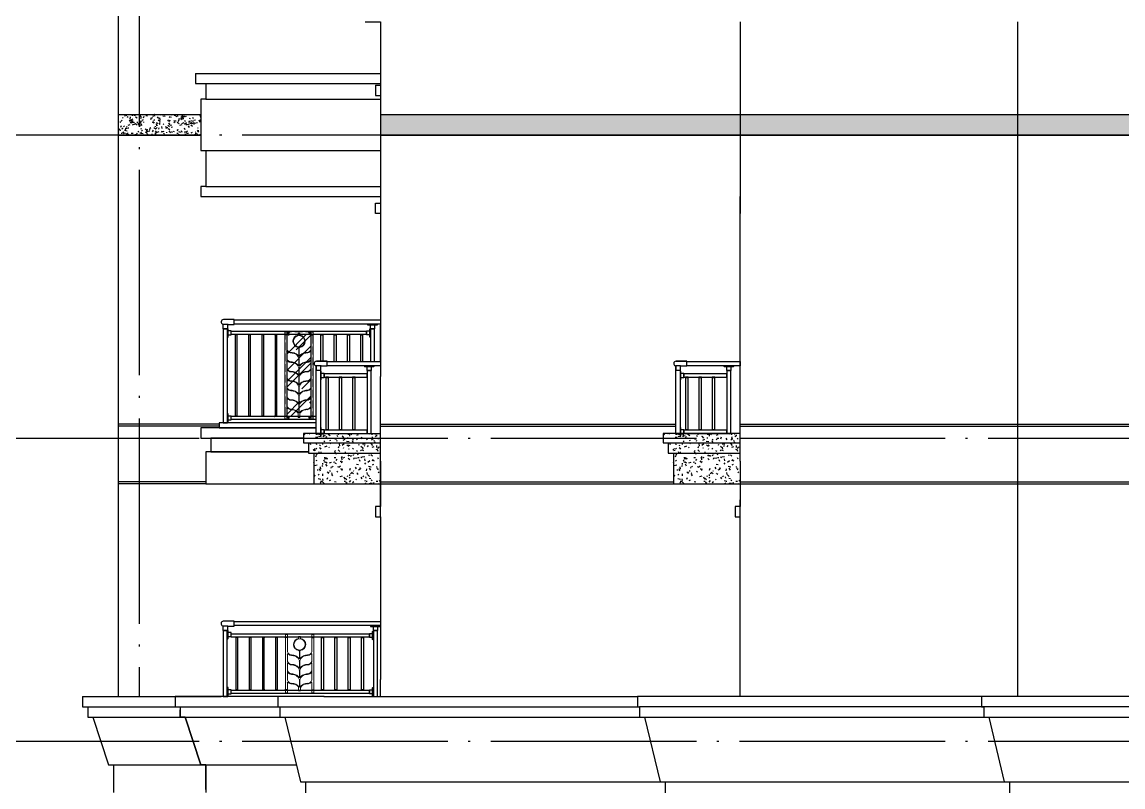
# Model space of a CAD drawing. Extents: x -12446 to 284554, y -295110 to 165007.
# Drawn here: x 126910 to 137625, y -211599 to -204154 of the extents above; entities that cross this region are included whole.
import ezdxf

# ---------------------------------------------------------------- set-up
doc = ezdxf.new("R2010")
doc.units = 0
doc.header["$LTSCALE"] = 1000
doc.linetypes.add('AX-14-E$0$DASH', pattern=[0.35, 0.25, -0.1])
doc.linetypes.add('AX-14-E$0$DOTE', pattern=[2.42, 2, -0.2, 0.02, -0.2])
doc.layers.get('0').update_dxf_attribs({"linetype": 'CONTINUOUS'})
doc.layers.get('Defpoints').update_dxf_attribs({"linetype": 'CONTINUOUS'})
for name, color, linetype in [('A-Anno-Note', 241, 'CONTINUOUS'), ('AX-14-comp-tc$0$A-Detl-Patt', 8, 'CONTINUOUS'), ('AX-14-comp-tc$0$灰褐色真石漆', 15, 'CONTINUOUS'), ('AX-14-E$0$A-Detl-Medm', 40, 'CONTINUOUS'), ('AX-14-E$0$A-Detl-Patt', 8, 'CONTINUOUS'), ('AX-14-E$0$A-Detl-Thin', 131, 'CONTINUOUS'), ('AX-14-E$0$A-elev-FIXT', 9, 'CONTINUOUS'), ('AX-14-E$0$A-elev-HRAL', 61, 'CONTINUOUS'), ('AX-14-E$0$A-elev-XFINE', 8, 'CONTINUOUS'), ('AX-14-E$0$PUB_HATCH', 8, 'CONTINUOUS'), ('AX-14-E$0$栏杆型材', 82, 'CONTINUOUS'), ('AX-14-E$0$灰褐色真石漆', 15, 'CONTINUOUS'), ('AX-14-E$0$阳台栏杆扶手', 82, 'CONTINUOUS')]:
    doc.layers.add(name, color=color, linetype=linetype)
doc.layers.add('AX-14-E$0$A-Grid', color=222, linetype='AX-14-E$0$DOTE', plot=False)
doc.layers.add('AX-14-E$0$A-Wall-stru', color=4, linetype='CONTINUOUS', lineweight=30)
doc.layers.add('AX-14-E$0$花形线', color=241, linetype='CONTINUOUS', lineweight=15)
pattern_1 = [(0, (-89032.9, -429360.12), (132, 228), [12, -201, 9, -87, 18, -213]), (10, (-89089.9, -429237.12), (80.67614, 285.34428), [21, -51, 27, -159, 15, -198]), (20, (-89119.9, -429333.12), (133.47095, 220.97625), [24, -165, 21, -123, 15, -96]), (30, (-89032.9, -429351.12), (-21.96926, 254.05187), [15, -99, 12, -147, 9, -195]), (40, (-89116.91, -429285.12), (33.83592, 216.370355), [12, -132, 9, -84, 24, -153]), (50, (-89071.9, -429393.12), (-80.24786, 235.7335), [6, -111, 15, -183, 18, -93]), (60, (-89062.9, -429372.12), (-99.47303, 223.70766), [15, -123, 6, -144, 12, -111]), (70, (-89095.9, -429408.12), (-109.89227, 215.58685), [9, -57, 18, -96, 12, -132]), (80, (-89080.9, -429231.12), (-208.56534, 164.71945), [21, -132, 9, -156, 18, -147]), (90, (-89062.9, -429360.12), (-264, 111), [18, -93, 12, -183, 6, -186]), (100, (-89110.9, -429267.12), (-247.97146, 145.14529), [21, -117, 18, -96, 21, -219]), (110, (-89131.9, -429438.12), (-240.44034, 81.69114), [24, -78, 12, -159, 18, -174]), (120, (-89212.9, -429402.12), (-286.64994, 28.49227), [15, -201, 18, -93, 21, -123]), (130, (-89146.9, -429468.12), (-279.10777, 71.26608), [9, -66, 12, -129, 24, -168]), (140, (-89236.9, -429228.12), (-220.59685, -34.20569), [18, -108, 21, -93, 12, -126]), (150, (-88987.9, -429486.12), (-204.82497, -120.76726), [12, -84, 24, -186, 21, -171]), (160, (-89185.9, -429318.12), (-237.90107, -162.42869), [18, -126, 15, -114, 12, -183]), (170, (-89167.9, -429390.12), (-215.64405, -169.12317), [27, -99, 18, -135, 24, -132])]
pattern_2 = [(0, (-89185.75, -435782.6), (132, 228), [12, -201, 9, -87, 18, -213]), (10, (-89242.75, -435659.6), (80.67614, 285.34428), [21, -51, 27, -159, 15, -198]), (20, (-89272.75, -435755.6), (133.47095, 220.97625), [24, -165, 21, -123, 15, -96]), (30, (-89185.75, -435773.6), (-21.96926, 254.05187), [15, -99, 12, -147, 9, -195]), (40, (-89269.75, -435707.6), (33.83592, 216.370355), [12, -132, 9, -84, 24, -153]), (50, (-89224.75, -435815.6), (-80.24786, 235.7335), [6, -111, 15, -183, 18, -93]), (60, (-89215.75, -435794.6), (-99.47303, 223.70766), [15, -123, 6, -144, 12, -111]), (70, (-89248.75, -435830.6), (-109.89227, 215.58685), [9, -57, 18, -96, 12, -132]), (80, (-89233.75, -435653.6), (-208.56534, 164.71945), [21, -132, 9, -156, 18, -147]), (90, (-89215.75, -435782.6), (-264, 111), [18, -93, 12, -183, 6, -186]), (100, (-89263.75, -435689.6), (-247.97146, 145.14529), [21, -117, 18, -96, 21, -219]), (110, (-89284.75, -435860.6), (-240.44034, 81.69114), [24, -78, 12, -159, 18, -174]), (120, (-89365.75, -435824.6), (-286.64994, 28.49227), [15, -201, 18, -93, 21, -123]), (130, (-89299.75, -435890.6), (-279.10777, 71.26608), [9, -66, 12, -129, 24, -168]), (140, (-89389.75, -435650.6), (-220.59685, -34.20569), [18, -108, 21, -93, 12, -126]), (150, (-89140.75, -435908.6), (-204.82497, -120.76726), [12, -84, 24, -186, 21, -171]), (160, (-89338.75, -435740.6), (-237.90107, -162.42869), [18, -126, 15, -114, 12, -183]), (170, (-89320.75, -435812.6), (-215.64405, -169.12317), [27, -99, 18, -135, 24, -132])]

# ---------------------------------------------------------------- blocks, each defined once
blk = doc.blocks.new('AX-14-E$0$4080转角立图')
at = {"layer": 'AX-14-E$0$A-elev-FIXT', "linetype": 'Continuous'}
blk.add_line((26, 42), (-24, 42), dxfattribs=at)
blk.add_lwpolyline([(-25, 43, -0.327139), (-24, 42), (-24, 0), (24, 0), (24, 41, -0.409111), (26, 42), (85, 42, 0.414214), (87, 44), (87, 87, 0.414214), (85, 88), (-19, 88, 0.865157)], format="xyb", close=True, dxfattribs=at)
blk = doc.blocks.new('AX-14-E$0$32固定座立面')
at = {"layer": 'AX-14-E$0$栏杆型材', "color": 6, "linetype": 'Continuous'}
blk.add_line((-7, -22), (-7, 22), dxfattribs=at)
blk.add_lwpolyline([(-7, -22, 0.41166), (-10, -19), (-36, -19, -0.41166), (-37, -18), (-37, 18, -0.41166), (-36, 19), (-10, 19, 0.41166), (-7, 22), (-7, 39, -0.41166), (-5, 41), (0, 41), (0, -41), (-5, -41, -0.41166), (-7, -39)], format="xyb", close=True, dxfattribs=at)
blk = doc.blocks.new('AX-14-E$0$40固定座立图')
at = {"layer": 'AX-14-E$0$A-elev-HRAL', "color": 6, "linetype": 'Continuous'}
blk.add_line((-26, -7), (26, -7), dxfattribs=at)
blk.add_lwpolyline([(48, -5), (48, 0), (-48, 0), (-48, -5, 0.41166), (-46, -7), (-26, -7, -0.41166), (-23, -10), (-23, -46, 0.41166), (-22, -47), (22, -47, 0.41166), (23, -46), (23, -10, -0.41166), (26, -7), (46, -7, 0.41166)], format="xyb", close=True, dxfattribs=at)
blk = doc.blocks.new('*U292')
at = {"layer": 'AX-14-E$0$A-elev-HRAL', "ltscale": 10}
for points in [[(12.5, 258, -0.4142136), (13, 257.5), (13, 255.5, -0.4142136), (12.5, 255), (-12.5, 255, -0.4142136), (-13, 255.5), (-13, 257.5, -0.4142136), (-12.5, 258)], [(12.5, -258, 0.4142136), (13, -257.5), (13, -255.5, 0.4142136), (12.5, -255), (-12.5, -255, 0.4142136), (-13, -255.5), (-13, -257.5, 0.4142136), (-12.5, -258)]]:
    blk.add_lwpolyline(points, format="xyb", close=True, dxfattribs=at)
blk.add_lwpolyline([(-9.5, -255), (9.5, -255), (9.5, 255), (-9.5, 255)], close=True, dxfattribs=at)
blk = doc.blocks.new('AX-14-E$0$A$C44E360B9')
blk.add_wipeout([(22, 25), (647, 25), (647, 725), (22, 725)]).dxf.layer = 'AX-14-E$0$A-Detl-Thin'
at = {"layer": 'AX-14-E$0$栏杆型材'}
for points in [[(22, 640), (62, 640), (62, 25), (22, 25)], [(517, 605), (99, 605), (99, 573), (517, 573)], [(517, 57), (99, 57), (99, 25), (517, 25)]]:
    blk.add_lwpolyline(points, close=True, dxfattribs=at)
at = {"layer": 'AX-14-E$0$栏杆型材', "elevation": 0}
blk.add_lwpolyline([(557, 638), (517, 638), (517, 25), (557, 25)], close=True, dxfattribs=at)
at = {"layer": 'AX-14-E$0$阳台栏杆扶手'}
blk.add_lwpolyline([(647, 685), (128, 685), (128, 725), (647, 725)], close=True, dxfattribs=at)
at = {"layer": 'AX-14-E$0$A-elev-HRAL'}
for name, p in [('AX-14-E$0$4080转角立图', (42, 640)), ('AX-14-E$0$40固定座立图', (537, 685, 0))]:
    blk.add_blockref(name, p, dxfattribs=at)
at = {"layer": 'AX-14-E$0$A-elev-HRAL', "xscale": -1}
for p in [(62, 589), (62, 41)]:
    blk.add_blockref('AX-14-E$0$32固定座立面', p, dxfattribs=at)
at = {"layer": 'AX-14-E$0$A-elev-HRAL', "color": 0, "linetype": 'ByBlock', "lineweight": -2, "extrusion": (0, 0, -1), "zscale": -1}
for p in [(-129, 315, 0), (-258, 315, 0), (-387, 315, 0)]:
    blk.add_blockref('*U292', p, dxfattribs=at)
blk = doc.blocks.new('AX-14-E$0$螺帽01')
at = {"layer": 'AX-14-E$0$A-elev-XFINE', "linetype": 'Continuous'}
blk.add_lwpolyline([(-12, -3), (12, -3, 0.414214), (13, -3), (13, -1, 0.414214), (12, 0), (-12, 0, 0.414214), (-13, -1), (-13, -3, 0.414214)], format="xyb", close=True, dxfattribs=at)
blk = doc.blocks.new('AX-14-E$0$麦穗铁花七')
at = {"layer": 'AX-14-E$0$花形线'}
for p, q in [((0, 0), (19, 0)), ((0, -856), (0, 0)), ((19, 0), (19, -171)), ((258, 0), (277, 0)), ((258, -171), (258, 0)), ((277, 0), (277, -856)), ((148, -18), (129, -18)), ((129, -36), (129, -18)), ((148, -18), (148, -36)), ((19, -201), (19, -263)), ((136, -160), (136, -239)), ((141, -160), (141, -239)), ((258, -263), (258, -201)), ((19, -293), (19, -355)), ((136, -331), (136, -266)), ((141, -266), (141, -331)), ((258, -355), (258, -293)), ((19, -374), (19, -447)), ((136, -423), (136, -358)), ((141, -358), (141, -423)), ((258, -447), (258, -374)), ((19, -466), (19, -539)), ((136, -515), (136, -450)), ((141, -450), (141, -515)), ((258, -539), (258, -466)), ((19, -558), (19, -631)), ((136, -607), (136, -542)), ((136, -699), (136, -634)), ((141, -542), (141, -607)), ((141, -634), (141, -699)), ((258, -631), (258, -558)), ((19, -650), (19, -723)), ((136, -791), (136, -726)), ((136, -791), (136, -726)), ((141, -726), (141, -791)), ((258, -723), (258, -650)), ((19, -856), (0, -856)), ((19, -753), (19, -856)), ((129, -837), (129, -802)), ((148, -837), (129, -837)), ((148, -837), (148, -802)), ((258, -856), (258, -753)), ((277, -856), (258, -856))]:
    blk.add_line(p, q, dxfattribs=at)
blk.add_circle((138, -95), 55, dxfattribs=at)
for centre, radius, start, end in [((138, -95), 60, 99.1102, 263.3742), ((138, -95), 60, 276.6258, 80.8898), ((29, -171), 10, 180, 202.5285), ((25, -201), 6.5, 48.9817, 180), ((65, -156), 49, 202.5283, 264.7738), ((65, -156), 53.7, 228.9817, 264.9129), ((56, -326), 117, 67.9628, 87.8994), ((56, -326), 122, 67.8778, 87.8433), ((75, -275), 67, 30.6455, 66.0287), ((131, -160), 5, 0, 83.3742), ((146, -160), 5, 96.6259, 180), ((202, -275), 67, 113.9713, 149.3545), ((221, -326), 122, 92.1567, 112.1222), ((221, -326), 117, 92.1006, 112.0372), ((212, -156), 49, 275.2262, 337.4717), ((212, -156), 53.7, 275.0871, 311.0183), ((252, -201), 6.5, 360, 131.0183), ((248, -171), 10, 337.4718, 360), ((29, -263), 10, 180, 202.5285), ((25, -293), 6.5, 48.9817, 180), ((65, -248), 49, 202.5283, 264.7738), ((65, -248), 53.7, 228.9817, 264.9129), ((56, -418), 117, 67.9628, 87.8994), ((56, -418), 122, 67.8778, 87.8433), ((75, -275), 62.3, 11.9892, 66.0287), ((75, -367), 62.3, 11.9892, 66.0287), ((75, -367), 67, 30.6455, 66.0287), ((134, -239), 2, 210.6455, 360), ((116, -266), 20, 360, 11.9893), ((202, -275), 62.3, 113.9713, 168.0108), ((143, -239), 2, 180, 329.3545), ((161, -266), 20, 168.0107, 180), ((202, -367), 62.3, 113.9713, 168.0108), ((202, -367), 67, 113.9713, 149.3545), ((221, -418), 122, 92.1567, 112.1222), ((221, -418), 117, 92.1006, 112.0372), ((212, -248), 49, 275.2262, 337.4717), ((212, -248), 53.7, 275.0871, 311.0183), ((252, -293), 6.5, 360, 131.0183), ((248, -263), 10, 337.4718, 360), ((29, -355), 10, 180, 202.5285), ((21, -374), 2, 37.8001, 180), ((65, -340), 49, 202.5283, 264.7738), ((65, -340), 53.7, 217.8001, 264.9129), ((56, -510), 117, 67.9628, 87.8994), ((56, -510), 122, 67.8778, 87.8433), ((75, -459), 62.3, 11.9892, 66.0287), ((75, -459), 67, 30.6455, 66.0287), ((134, -331), 2, 210.6455, 360), ((134, -423), 2, 210.6456, 360), ((116, -358), 20, 360, 11.9893), ((143, -331), 2, 180, 329.3545), ((161, -358), 20, 168.0107, 180), ((202, -459), 62.3, 113.9713, 168.0108), ((143, -423), 2, 180, 329.3545), ((202, -459), 67, 113.9713, 149.3545), ((221, -510), 122, 92.1567, 112.1222), ((221, -510), 117, 92.1006, 112.0372), ((212, -340), 49, 275.2262, 337.4717), ((212, -340), 53.7, 275.0871, 322.1999), ((256, -374), 2, 360, 142.1999), ((248, -355), 10, 337.4718, 360), ((29, -447), 10, 180, 202.5285), ((21, -466), 2, 37.8001, 180), ((65, -432), 49, 202.5283, 264.7738), ((65, -432), 53.7, 217.8001, 264.9129), ((56, -602), 117, 67.9628, 87.8994), ((56, -602), 122, 67.8778, 87.8433), ((75, -551), 62.3, 11.9892, 66.0287), ((75, -551), 67, 30.6455, 66.0287), ((134, -515), 2, 210.6455, 360), ((116, -450), 20, 360, 11.9892), ((161, -450), 20, 168.0108, 180), ((202, -551), 62.3, 113.9713, 168.0108), ((143, -515), 2, 180, 329.3544), ((202, -551), 67, 113.9713, 149.3545), ((202, -551), 67, 113.9713, 149.3545), ((221, -602), 122, 92.1567, 112.1222), ((221, -602), 117, 92.1006, 112.0372), ((212, -432), 49, 275.2262, 337.4717), ((212, -432), 53.7, 275.0871, 322.1999), ((256, -466), 2, 360, 142.1999), ((248, -447), 10, 337.4718, 360), ((29, -539), 10, 180, 202.5285), ((21, -558), 2, 37.8001, 180), ((29, -631), 10, 180, 202.5285), ((65, -524), 49, 202.5283, 264.7738), ((65, -616), 49, 202.5283, 264.7738), ((65, -616), 49, 202.5283, 264.7738), ((65, -524), 53.7, 217.7394, 264.9129), ((56, -694), 117, 67.9628, 87.8994), ((56, -694), 122, 67.8778, 87.8433), ((75, -643), 62.3, 11.9892, 66.0287), ((75, -643), 67, 30.6455, 66.0287), ((134, -607), 2, 210.6455, 360), ((116, -542), 20, 360, 11.9893), ((116, -634), 20, 360, 11.9892), ((161, -542), 20, 168.0108, 180), ((202, -643), 62.3, 113.9713, 168.0108), ((143, -607), 2, 180, 329.3545), ((161, -634), 20, 168.0107, 180), ((202, -643), 67, 113.9713, 149.3545), ((221, -694), 122, 92.1567, 112.1222), ((221, -694), 117, 92.1006, 112.0372), ((212, -524), 49, 275.2262, 337.4717), ((212, -616), 49, 275.2262, 339.9297), ((212, -616), 49, 275.2262, 337.4717), ((212, -524), 53.7, 275.0871, 322.1999), ((256, -558), 2, 0, 142.1999), ((248, -539), 10, 337.4718, 360), ((248, -631), 10, 337.4718, 360), ((21, -650), 2, 37.8001, 180), ((29, -723), 10, 180, 202.5284), ((25, -753), 6.5, 48.9817, 180), ((65, -708), 49, 202.5283, 264.7738), ((65, -616), 53.7, 217.8001, 264.9129), ((65, -616), 53.7, 220.6616, 264.9129), ((65, -708), 53.7, 228.9817, 264.9129), ((56, -786), 117, 67.9628, 87.8994), ((56, -786), 122, 67.8778, 87.8433), ((75, -735), 62.3, 11.9892, 66.0287), ((75, -735), 67, 33.5141, 66.0287), ((75, -735), 67, 30.6455, 66.0287), ((134, -699), 2, 210.6456, 360), ((116, -726), 20, 0.0001, 11.989), ((202, -735), 62.3, 113.9713, 168.0108), ((143, -699), 2, 180, 329.3545), ((161, -726), 20, 168.0109, 180), ((202, -735), 67, 113.9713, 149.3545), ((202, -735), 67, 113.9713, 146.4859), ((221, -786), 122, 92.1567, 112.1222), ((221, -786), 117, 92.1006, 112.0372), ((212, -708), 49, 275.2262, 337.4717), ((212, -616), 53.7, 275.0871, 322.1999), ((212, -616), 53.7, 275.0871, 319.3384), ((212, -708), 53.7, 275.0871, 311.0183), ((252, -753), 6.5, 360, 131.0183), ((256, -650), 2, 360, 142.1999), ((248, -723), 10, 337.4717, 360), ((56, -878), 117, 67.9628, 87.8994), ((56, -878), 122, 67.8778, 87.8433), ((75, -827), 62.3, 35.6545, 66.0287), ((75, -827), 67, 30.6455, 66.0287), ((109, -802), 20, 360, 35.6546), ((134, -791), 2, 210.6456, 360), ((134, -791), 2, 210.6456, 360), ((143, -791), 2, 180, 329.3545), ((202, -827), 67, 113.9713, 149.3545), ((168, -802), 20, 144.3455, 180), ((202, -827), 62.3, 113.9713, 144.3455), ((221, -878), 122, 92.1567, 112.1222), ((221, -878), 117, 92.1006, 112.0372)]:
    blk.add_arc(centre, radius, start, end, dxfattribs=at)
blk = doc.blocks.new('AX-14-E$0$dzfrherhrahewtj')
at = {"layer": 'AX-14-E$0$PUB_HATCH'}
h = blk.add_hatch(dxfattribs=at)
h.set_pattern_fill('AR-RROOF', color=256, scale=180, angle=45, style=0)
h.set_pattern_definition([(45, (42992.23, -206915.1), (193.97353, 517.26275), [3429, -457.2, 1143, -228.6]), (45, (43126.4, -206619.28), (-376.6319, 53.3427), [685.8, -75.438, 1371.6, -171.45]), (45, (42935.65, -206696.87), (732.25008, 948.85386), [1828.8, -320.04, 914.4, -228.6])])
h.paths.add_polyline_path([(125155, -257346), (124916, -257346), (124916, -258142), (125155, -258142)])
at = {"layer": 'AX-14-E$0$A-elev-HRAL', "ltscale": 10, "elevation": 0}
for points in [[(124437, -257346, -0.414214), (124437, -257347), (124437, -257349, -0.414214), (124437, -257349), (124412, -257349, -0.414214), (124411, -257349), (124411, -257347, -0.414214), (124412, -257346)], [(124566, -257346, -0.414214), (124566, -257347), (124566, -257349, -0.414214), (124566, -257349), (124541, -257349, -0.414214), (124540, -257349), (124540, -257347, -0.414214), (124541, -257346)], [(124695, -257346, -0.414214), (124695, -257347), (124695, -257349, -0.414214), (124695, -257349), (124670, -257349, -0.414214), (124669, -257349), (124669, -257347, -0.414214), (124670, -257346)], [(124824, -257346, -0.414214), (124824, -257347), (124824, -257349, -0.414214), (124824, -257349), (124799, -257349, -0.414214), (124798, -257349), (124798, -257347, -0.414214), (124799, -257346)], [(125246, -257346, 0.414214), (125246, -257347), (125246, -257349, 0.414214), (125246, -257349), (125271, -257349, 0.414214), (125272, -257349), (125272, -257347, 0.414214), (125271, -257346)], [(125375, -257346, 0.414214), (125375, -257347), (125375, -257349, 0.414214), (125375, -257349), (125400, -257349, 0.414214), (125401, -257349), (125401, -257347, 0.414214), (125400, -257346)], [(125504, -257346, 0.414214), (125504, -257347), (125504, -257349, 0.414214), (125504, -257349), (125529, -257349, 0.414214), (125530, -257349), (125530, -257347, 0.414214), (125529, -257346)], [(125633, -257346, 0.414214), (125633, -257347), (125633, -257349, 0.414214), (125633, -257349), (125658, -257349, 0.414214), (125659, -257349), (125659, -257347, 0.414214), (125658, -257346)], [(124437, -258142, 0.414214), (124437, -258142), (124437, -258140, 0.414214), (124437, -258139), (124412, -258139, 0.414214), (124411, -258140), (124411, -258142, 0.414214), (124412, -258142)], [(124566, -258142, 0.414214), (124566, -258142), (124566, -258140, 0.414214), (124566, -258139), (124541, -258139, 0.414214), (124540, -258140), (124540, -258142, 0.414214), (124541, -258142)], [(124695, -258142, 0.414214), (124695, -258142), (124695, -258140, 0.414214), (124695, -258139), (124670, -258139, 0.414214), (124669, -258140), (124669, -258142, 0.414214), (124670, -258142)], [(124824, -258142, 0.414214), (124824, -258142), (124824, -258140, 0.414214), (124824, -258139), (124799, -258139, 0.414214), (124798, -258140), (124798, -258142, 0.414214), (124799, -258142)], [(125246, -258142, -0.414214), (125246, -258142), (125246, -258140, -0.414214), (125246, -258139), (125271, -258139, -0.414214), (125272, -258140), (125272, -258142, -0.414214), (125271, -258142)], [(125375, -258142, -0.414214), (125375, -258142), (125375, -258140, -0.414214), (125375, -258139), (125400, -258139, -0.414214), (125401, -258140), (125401, -258142, -0.414214), (125400, -258142)], [(125504, -258142, -0.414214), (125504, -258142), (125504, -258140, -0.414214), (125504, -258139), (125529, -258139, -0.414214), (125530, -258140), (125530, -258142, -0.414214), (125529, -258142)], [(125633, -258142, -0.414214), (125633, -258142), (125633, -258140, -0.414214), (125633, -258139), (125658, -258139, -0.414214), (125659, -258140), (125659, -258142, -0.414214), (125658, -258142)]]:
    blk.add_lwpolyline(points, format="xyb", close=True, dxfattribs=at)
for points in [[(124415, -258139), (124434, -258139), (124434, -257349), (124415, -257349)], [(124544, -258139), (124563, -258139), (124563, -257349), (124544, -257349)], [(124673, -258139), (124692, -258139), (124692, -257349), (124673, -257349)], [(124802, -258139), (124821, -258139), (124821, -257349), (124802, -257349)], [(125268, -258139), (125249, -258139), (125249, -257349), (125268, -257349)], [(125397, -258139), (125378, -258139), (125378, -257349), (125397, -257349)], [(125526, -258139), (125507, -258139), (125507, -257349), (125526, -257349)], [(125655, -258139), (125636, -258139), (125636, -257349), (125655, -257349)]]:
    blk.add_lwpolyline(points, close=True, dxfattribs=at)
at = {"layer": 'AX-14-E$0$栏杆型材', "elevation": 0}
for points in [[(124299, -258204), (124339, -258204), (124339, -257289), (124299, -257289)], [(124376, -257314), (125694, -257314), (125694, -257346), (124376, -257346)], [(125771, -257291), (125731, -257291), (125731, -258204), (125771, -258204)], [(124376, -258142), (125694, -258142), (125694, -258174), (124376, -258174)]]:
    blk.add_lwpolyline(points, close=True, dxfattribs=at)
at = {"layer": 'AX-14-E$0$栏杆型材'}
for centre in [(124932, -257331, 0), (125139, -257331, 0), (124932, -258157, 0), (125139, -258157, 0)]:
    blk.add_circle(centre, 7, dxfattribs=at)
at = {"layer": 'AX-14-E$0$阳台栏杆扶手', "elevation": 0}
blk.add_lwpolyline([(124406, -257204), (125829, -257204), (125829, -257244), (124406, -257244)], close=True, dxfattribs=at)
at = {"layer": 'Defpoints', "linetype": 'AX-14-E$0$DASH', "ltscale": 0.3, "elevation": 0}
blk.add_lwpolyline([(125174, -257319), (124897, -257319), (124897, -258169), (125174, -258169)], close=True, dxfattribs=at)
at = {"layer": 'Defpoints', "elevation": 0}
blk.add_lwpolyline([(125155, -257346), (124916, -257346), (124916, -258142), (125155, -258142)], close=True, dxfattribs=at)
for name, p in [('AX-14-E$0$4080转角立图', (124319, -257289, 0)), ('AX-14-E$0$40固定座立图', (125751, -257244)), ('AX-14-E$0$螺帽01', (125164, -257346, 0)), ('AX-14-E$0$32固定座立面', (125731, -257330)), ('AX-14-E$0$32固定座立面', (125731, -258158))]:
    blk.add_blockref(name, p)
at = {"xscale": -1}
for name, p in [('AX-14-E$0$32固定座立面', (124339, -257330, 0)), ('AX-14-E$0$螺帽01', (124906, -257346, 0)), ('AX-14-E$0$麦穗铁花七', (125174, -257316, 0)), ('AX-14-E$0$32固定座立面', (124339, -258158, 0))]:
    blk.add_blockref(name, p, dxfattribs=at)
at = {"rotation": 180}
blk.add_blockref('AX-14-E$0$螺帽01', (124906, -258142, 0), dxfattribs=at)
at = {"xscale": -1, "rotation": 180}
blk.add_blockref('AX-14-E$0$螺帽01', (125164, -258142, 0), dxfattribs=at)
blk = doc.blocks.new('AX-14-E$0$KAICHANGYANGTAI3')
at = {"layer": 'AX-14-E$0$A-Detl-Thin'}
blk.add_line((201997, 144634, 0), (201997, 146179, 0), dxfattribs=at)
at = {"layer": 'AX-14-E$0$A-Detl-Thin', "elevation": 0}
for points in [[(201997, 145229), (200427, 145229), (200427, 145179), (201997, 145179)], [(201997, 145179), (200247, 145179), (200247, 145079), (201247, 145079)], [(201247, 145079), (200347, 145079), (200347, 144944), (201297, 144944)], [(201297, 144944), (200297, 144944), (200297, 144634), (201997, 144634)]]:
    blk.add_lwpolyline(points, dxfattribs=at)
blk.add_blockref('AX-14-E$0$dzfrherhrahewtj', (76168, 403433, 0))
blk = doc.blocks.new('AX-14-E$0$JILGJSOGSG56486456446')
at = {"layer": 'AX-14-E$0$A-Detl-Thin'}
for p, q in [((940, 165), (940, 3115)), ((9690, 2950), (9690, 0)), ((2790, 720), (3490, 720)), ((6290, 720), (6990, 720)), ((2840, 620), (3490, 620)), ((6340, 620), (6990, 620)), ((2940, 320), (3490, 320)), ((6440, 320), (6990, 320)), ((6990, 0), (6990, 100))]:
    blk.add_line(p, q, dxfattribs=at)
at = {"layer": 'AX-14-E$0$A-elev-HRAL', "ltscale": 10, "elevation": 0}
for points in [[(2931, 1397, -0.414214), (2931, 1398), (2931, 1400, -0.414214), (2931, 1400), (2956, 1400, -0.414214), (2957, 1400), (2957, 1398, -0.414214), (2956, 1397)], [(3060, 1397, -0.414214), (3060, 1398), (3060, 1400, -0.414214), (3060, 1400), (3085, 1400, -0.414214), (3086, 1400), (3086, 1398, -0.414214), (3085, 1397)], [(3189, 1397, -0.414214), (3189, 1398), (3189, 1400, -0.414214), (3189, 1400), (3214, 1400, -0.414214), (3215, 1400), (3215, 1398, -0.414214), (3214, 1397)], [(3318, 1397, -0.414214), (3318, 1398), (3318, 1400, -0.414214), (3318, 1400), (3343, 1400, -0.414214), (3344, 1400), (3344, 1398, -0.414214), (3343, 1397)]]:
    blk.add_lwpolyline(points, format="xyb", close=True, dxfattribs=at)
at = {"layer": 'AX-14-E$0$A-Wall-stru'}
for points in [[(3490, 540), (3490, 100), (3440, 100), (3440, 0), (3490, 0)], [(6990, 540), (6990, 100), (6940, 100), (6940, 0), (6990, 0)]]:
    blk.add_lwpolyline(points, dxfattribs=at)
at = {"layer": 'AX-14-E$0$栏杆型材', "color": 6, "linetype": 'Continuous'}
blk.add_line((3409, 1365, 0), (3409, 1403, 0), dxfattribs=at)
at = {"layer": 'AX-14-E$0$栏杆型材', "color": 6, "linetype": 'Continuous', "elevation": 0}
blk.add_lwpolyline([(3379, 1365), (3379, 1399, -0.41166), (3380, 1400), (3406, 1400, 0.41166), (3409, 1403), (3409, 1420, -0.41166), (3411, 1422), (3416, 1422), (3416, 1365)], format="xyb", dxfattribs=at)
at = {"layer": 'AX-14-E$0$A-Detl-Thin'}
for name, p in [('AX-14-E$0$KAICHANGYANGTAI3', (-198507, -144314, 0)), ('AX-14-E$0$A$C44E360B9', (6343, 785))]:
    blk.add_blockref(name, p, dxfattribs=at)
blk.add_line((6990, 540), (6990, 3115), dxfattribs=at)
at = {"layer": 'AX-14-E$0$A-Wall-stru'}
blk.add_lwpolyline([(6990, 810), (6240, 810), (6240, 720), (6290, 720), (6290, 620), (6340, 620), (6340, 320), (6440, 320)], dxfattribs=at)
at = {"layer": 'AX-14-E$0$A-Detl-Thin'}
blk.add_blockref('AX-14-E$0$A$C44E360B9', (2843, 785), dxfattribs=at)
for p, q in [((3490, 0), (3490, 1365)), ((2940, 810), (3490, 810))]:
    blk.add_line(p, q, dxfattribs=at)
blk.add_lwpolyline([(3490, 3115), (3490, 1365)], dxfattribs=at)
at = {"layer": 'AX-14-E$0$A-Wall-stru'}
blk.add_lwpolyline([(2940, 810), (2740, 810), (2740, 720), (2790, 720), (2790, 620), (2840, 620), (2840, 320), (2940, 320)], dxfattribs=at)
blk = doc.blocks.new('AX-14-E$0$A$C5B734FEE')
blk.add_wipeout([(8750, 1200), (8750, 1100), (8770, 1100), (8770, 1000), (8820, 1000), (8970, 370), (9020, 370), (9020, 100), (9000, 100), (9000, 0), (16200, 0), (16190, 100), (16180, 100), (16180, 370), (16230, 370), (16380, 1000), (16430, 1000), (16430, 1100), (16450, 1100), (16450, 1200)]).dxf.layer = 'AX-14-E$0$A-Detl-Medm'
blk.add_wipeout([(8750, 1200), (8750, 1100), (8770, 1100), (8770, 1000), (8820, 1000), (8970, 370), (9020, 370), (9020, 100), (9000, 100), (9000, 0), (16200, 0), (16200, 100), (16180, 100), (16180, 370), (16230, 370), (16380, 1000), (16430, 1000), (16430, 1100), (16450, 1100), (16450, 1200)]).dxf.layer = 'AX-14-E$0$A-Detl-Medm'
blk.add_wipeout([(9020, 370), (9020, 100), (9000, 100), (9000, 0), (5650, 0), (5650, 100), (5670, 100), (5670, 370), (5620, 370), (5470, 1000), (5420, 1000), (5420, 1100), (5400, 1100), (5400, 1200), (8750, 1200), (8750, 1100), (8770, 1100), (8770, 1000), (8820, 1000), (8970, 370)]).dxf.layer = 'AX-14-E$0$A-Detl-Medm'
at = {"layer": 'AX-14-E$0$A-Detl-Medm'}
blk.add_line((16450, 1200), (5850, 1200), dxfattribs=at)
blk.add_lwpolyline([(9200, 1200), (8750, 1200), (8750, 1100), (8770, 1100), (8770, 1000), (8820, 1000), (8970, 370), (9020, 370), (9020, 170), (9020, 100)], dxfattribs=at)
blk.add_wipeout([(1900, 1200), (1900, 1100), (1920, 1100), (1920, 1000), (1970, 1000), (2120, 370), (2170, 370), (2170, 100), (2150, 100), (2150, 0), (5650, 0), (5650, 100), (5670, 100), (5671, 370), (5620, 370), (5470, 1000), (5420, 1000), (5420, 1100), (5400, 1100), (5400, 1200)]).dxf.layer = 'AX-14-E$0$A-Detl-Medm'
for p, q in [((2347, 1200), (5400, 1200)), ((16450, 1100), (5420, 1100)), ((5470, 1000), (16430, 1000)), ((5620, 370), (5620, 371)), ((5670, 370), (16230, 370))]:
    blk.add_line(p, q, dxfattribs=at)
for points in [[(5850, 1200), (5400, 1200), (5400, 1100), (5420, 1100), (5420, 1000), (5470, 1000), (5620, 370), (5670, 370), (5670, 170), (5670, 100)], [(5400, 1200), (5400, 1100), (5420, 1100), (5420, 1000), (5470, 1000), (5620, 370), (5671, 370)]]:
    blk.add_lwpolyline(points, dxfattribs=at)
blk.add_wipeout([(900, 1200), (900, 1100), (950, 1100), (950, 1000), (1000, 1000), (1150, 535), (1200, 535), (1200, 265), (1150, 265), (1150, 165), (2170, 165), (2170, 370), (2120, 370), (1970, 1000), (1920, 1000), (1920, 1100), (1900, 1100), (1900, 1200)]).dxf.layer = 'AX-14-E$0$A-Detl-Medm'
for p, q in [((1920, 1100), (5400, 1100)), ((1970, 1000), (5420, 1000)), ((2120, 371), (2120, 370)), ((2170, 370), (5670, 370))]:
    blk.add_line(p, q, dxfattribs=at)
blk.add_lwpolyline([(2350, 1200), (1900, 1200), (1900, 1100), (1920, 1100), (1920, 1000), (1970, 1000), (2120, 370), (2170, 370), (2170, 170), (2170, 100)], dxfattribs=at)
blk.add_wipeout([(0, 1200), (0, 1100), (50, 1100), (50, 1000), (101, 1000), (251, 535), (300, 535), (300, 265), (250, 265), (250, 165), (1150, 165), (1150, 265), (1200, 265), (1200, 535), (1150, 535), (1000, 1000), (950, 1000), (950, 1100), (900, 1100), (900, 1200)]).dxf.layer = 'AX-14-E$0$A-Detl-Medm'
for p, q in [((0, 1200), (1350, 1200)), ((50, 1100), (1900, 1100)), ((101, 1000), (1920, 1000)), ((300, 535), (2081, 535))]:
    blk.add_line(p, q, dxfattribs=at)
for points in [[(0, 1200), (0, 1100), (350, 1100)], [(1900, 1200), (900, 1200), (900, 1100), (950, 1100)], [(50, 1100), (50, 1000), (101, 1000), (251, 535), (300, 535), (300, 265)], [(950, 1100), (950, 1000), (1000, 1000), (1150, 535), (1200, 535), (1200, 265)]]:
    blk.add_lwpolyline(points, dxfattribs=at)
at = {"layer": 'AX-14-E$0$A-Detl-Medm', "color": 4, "linetype": 'Continuous'}
blk.add_lwpolyline([(1200, 295), (1200, 535), (1150, 535), (1000, 1000), (950, 1000), (950, 1070)], dxfattribs=at)
blk = doc.blocks.new('AX-14-E$0$weyhweaqwtyewhewg')
at = {"layer": 'AX-14-E$0$A-Detl-Patt'}
for p, q in [((218078, 200785), (217098, 200785)), ((218078, 200765), (217098, 200765)), ((219648, 200785), (222523, 200785)), ((219648, 200765), (222523, 200765)), ((223148, 200785), (232148, 200785)), ((223148, 200765), (232148, 200765)), ((217948, 200225), (217098, 200225)), ((217948, 200205), (217098, 200205)), ((219648, 200225), (222498, 200225)), ((219648, 200205), (222498, 200205)), ((223148, 200225), (232148, 200225)), ((223148, 200205), (232148, 200205))]:
    blk.add_line(p, q, dxfattribs=at)
blk = doc.blocks.new('AX-14-comp-tc')
at = {"layer": 'AX-14-comp-tc$0$灰褐色真石漆'}
h = blk.add_hatch(dxfattribs=at)
h.set_pattern_fill('离散材料', color=256, scale=50)
h.set_pattern_definition(pattern_2)
h.paths.add_polyline_path([(127696, -211677), (128496, -211677), (128496, -211477), (127696, -211477)])
h = blk.add_hatch(dxfattribs=at)
h.set_pattern_fill('离散材料', color=256, scale=50)
h.set_pattern_definition(pattern_2)
h.paths.add_polyline_path([(130246, -211677), (142746, -211677), (142746, -211477), (130246, -211477)])
h = blk.add_hatch(dxfattribs=at)
h.set_pattern_fill('离散材料', color=256, scale=50)
h.set_pattern_definition([(0, (-92685.74, -435710.24), (132, 228), [12, -201, 9, -87, 18, -213]), (10, (-92742.74, -435587.24), (80.67614, 285.34428), [21, -51, 27, -159, 15, -198]), (20, (-92772.74, -435683.24), (133.47095, 220.97625), [24, -165, 21, -123, 15, -96]), (30, (-92685.74, -435701.24), (-21.96926, 254.05187), [15, -99, 12, -147, 9, -195]), (40, (-92769.74, -435635.24), (33.83592, 216.370355), [12, -132, 9, -84, 24, -153]), (50, (-92724.74, -435743.24), (-80.24786, 235.7335), [6, -111, 15, -183, 18, -93]), (60, (-92715.74, -435722.24), (-99.47303, 223.70766), [15, -123, 6, -144, 12, -111]), (70, (-92748.74, -435758.24), (-109.89227, 215.58685), [9, -57, 18, -96, 12, -132]), (80, (-92733.74, -435581.24), (-208.56534, 164.71945), [21, -132, 9, -156, 18, -147]), (90, (-92715.74, -435710.24), (-264, 111), [18, -93, 12, -183, 6, -186]), (100, (-92763.74, -435617.24), (-247.97146, 145.14529), [21, -117, 18, -96, 21, -219]), (110, (-92784.74, -435788.24), (-240.44034, 81.69114), [24, -78, 12, -159, 18, -174]), (120, (-92865.74, -435752.24), (-286.64994, 28.49227), [15, -201, 18, -93, 21, -123]), (130, (-92799.74, -435818.24), (-279.10777, 71.26608), [9, -66, 12, -129, 24, -168]), (140, (-92889.74, -435578.24), (-220.59685, -34.20569), [18, -108, 21, -93, 12, -126]), (150, (-92640.74, -435836.24), (-204.82497, -120.76726), [12, -84, 24, -186, 21, -171]), (160, (-92838.74, -435668.24), (-237.90107, -162.42869), [18, -126, 15, -114, 12, -183]), (170, (-92820.74, -435740.24), (-215.64405, -169.12317), [27, -99, 18, -135, 24, -132])])
edge = h.paths.add_edge_path()
edge.add_line((130246, -214582), (129496, -214582))
edge.add_line((129496, -214582), (129496, -214672))
edge.add_line((129496, -214672), (129546, -214672))
edge.add_line((129546, -214672), (129546, -214772))
edge.add_line((129546, -214772), (129596, -214772))
edge.add_line((129596, -214772), (129596, -215072))
edge.add_line((129596, -215072), (130246, -215072))
edge.add_line((130246, -215072), (130246, -214557))
h = blk.add_hatch(dxfattribs=at)
h.set_pattern_fill('离散材料', color=256, scale=50)
h.set_pattern_definition([(0, (-89185.75, -435710.24), (132, 228), [12, -201, 9, -87, 18, -213]), (10, (-89242.75, -435587.24), (80.67614, 285.34428), [21, -51, 27, -159, 15, -198]), (20, (-89272.75, -435683.24), (133.47095, 220.97625), [24, -165, 21, -123, 15, -96]), (30, (-89185.75, -435701.24), (-21.96926, 254.05187), [15, -99, 12, -147, 9, -195]), (40, (-89269.75, -435635.24), (33.83592, 216.370355), [12, -132, 9, -84, 24, -153]), (50, (-89224.75, -435743.24), (-80.24786, 235.7335), [6, -111, 15, -183, 18, -93]), (60, (-89215.75, -435722.24), (-99.47303, 223.70766), [15, -123, 6, -144, 12, -111]), (70, (-89248.75, -435758.24), (-109.89227, 215.58685), [9, -57, 18, -96, 12, -132]), (80, (-89233.75, -435581.24), (-208.56534, 164.71945), [21, -132, 9, -156, 18, -147]), (90, (-89215.75, -435710.24), (-264, 111), [18, -93, 12, -183, 6, -186]), (100, (-89263.75, -435617.24), (-247.97146, 145.14529), [21, -117, 18, -96, 21, -219]), (110, (-89284.75, -435788.24), (-240.44034, 81.69114), [24, -78, 12, -159, 18, -174]), (120, (-89365.75, -435752.24), (-286.64994, 28.49227), [15, -201, 18, -93, 21, -123]), (130, (-89299.75, -435818.24), (-279.10777, 71.26608), [9, -66, 12, -129, 24, -168]), (140, (-89389.75, -435578.24), (-220.59685, -34.20569), [18, -108, 21, -93, 12, -126]), (150, (-89140.75, -435836.24), (-204.82497, -120.76726), [12, -84, 24, -186, 21, -171]), (160, (-89338.75, -435668.24), (-237.90107, -162.42869), [18, -126, 15, -114, 12, -183]), (170, (-89320.75, -435740.24), (-215.64405, -169.12317), [27, -99, 18, -135, 24, -132])])
edge = h.paths.add_edge_path()
edge.add_line((133746, -214582), (132996, -214582))
edge.add_line((132996, -214582), (132996, -214672))
edge.add_line((132996, -214672), (133046, -214672))
edge.add_line((133046, -214672), (133046, -214772))
edge.add_line((133046, -214772), (133096, -214772))
edge.add_line((133096, -214772), (133096, -215072))
edge.add_line((133096, -215072), (133746, -215072))
edge.add_line((133746, -215072), (133746, -214557))
at = {"layer": 'AX-14-comp-tc$0$A-Detl-Patt'}
for p, q in [((127696, -211477), (128496, -211477)), ((130246, -211477), (142746, -211477)), ((127696, -211677), (128496, -211677)), ((130246, -211677), (142746, -211677))]:
    blk.add_line(p, q, dxfattribs=at)
blk = doc.blocks.new('AX-14-E$0$A$C08C0733F')
at = {"layer": 'AX-14-E$0$A-Detl-Thin'}
for p, q in [((0, 165), (0, 3115)), ((6050, 0), (6050, 3115)), ((8750, 2950), (8750, 0)), ((2550, 0), (2550, 1365))]:
    blk.add_line(p, q, dxfattribs=at)
at = {"layer": 'AX-14-E$0$A-Detl-Thin', "elevation": 0}
blk.add_lwpolyline([(2550, 2950), (2550, 1365)], dxfattribs=at)
blk = doc.blocks.new('AX-14-E$0$麦穗铁花九')
at = {"layer": 'AX-14-E$0$花形线'}
for p, q in [((0, 0), (19, 0)), ((0, -566), (0, 0)), ((19, 0), (19, -164)), ((258, 0), (277, 0)), ((258, -164), (258, 0)), ((277, 0), (277, -566)), ((148, -18), (129, -18)), ((129, -36), (129, -18)), ((148, -18), (148, -36)), ((19, -194), (19, -256)), ((136, -232), (136, -160)), ((141, -160), (141, -232)), ((258, -256), (258, -194)), ((19, -275), (19, -348)), ((136, -324), (136, -259)), ((141, -259), (141, -324)), ((258, -348), (258, -275)), ((19, -440), (19, -348)), ((19, -367), (19, -440)), ((19, -367), (19, -440)), ((136, -416), (136, -351)), ((136, -416), (136, -351)), ((141, -351), (141, -416)), ((141, -351), (141, -416)), ((258, -348), (258, -440)), ((258, -440), (258, -367)), ((258, -440), (258, -367)), ((19, -470), (19, -566)), ((129, -547), (129, -519)), ((136, -508), (136, -443)), ((136, -508), (136, -443)), ((136, -508), (136, -443)), ((141, -443), (141, -508)), ((141, -443), (141, -508)), ((148, -547), (148, -519)), ((258, -566), (258, -470)), ((19, -566), (0, -566)), ((148, -547), (129, -547)), ((277, -566), (258, -566))]:
    blk.add_line(p, q, dxfattribs=at)
blk.add_circle((138, -95), 55, dxfattribs=at)
for centre, radius, start, end in [((138, -95), 60, 99.1102, 263.3742), ((138, -95), 60, 276.6258, 80.8898), ((29, -164), 10, 180, 202.5285), ((25, -194), 6.5, 48.9817, 180), ((65, -149), 49, 202.5283, 264.7738), ((65, -149), 53.7, 228.9817, 264.9129), ((56, -319), 117, 67.9628, 87.8994), ((56, -319), 122, 67.8778, 87.8433), ((75, -268), 62.3, 11.9892, 66.0287), ((75, -268), 67, 30.6455, 66.0287), ((131, -160), 5, 0, 83.3742), ((146, -160), 5, 96.6259, 180), ((202, -268), 62.3, 113.9713, 168.0108), ((202, -268), 67, 113.9713, 149.3545), ((221, -319), 122, 92.1567, 112.1222), ((221, -319), 117, 92.1006, 112.0372), ((212, -149), 49, 275.2262, 337.4717), ((212, -149), 53.7, 275.0871, 311.0183), ((252, -194), 6.5, 360, 131.0183), ((248, -164), 10, 337.4718, 360), ((29, -256), 10, 180, 202.5285), ((21, -275), 2, 37.8001, 180), ((65, -241), 49, 202.5283, 264.7738), ((65, -241), 53.7, 217.8001, 264.9129), ((56, -411), 117, 67.9628, 87.8994), ((56, -411), 122, 67.8778, 87.8433), ((75, -360), 62.3, 11.9892, 66.0287), ((75, -360), 67, 30.6455, 66.0287), ((134, -232), 2, 210.6455, 360), ((116, -259), 20, 360, 11.9893), ((143, -232), 2, 180, 329.3545), ((161, -259), 20, 168.0107, 180), ((202, -360), 62.3, 113.9713, 168.0108), ((202, -360), 67, 113.9713, 149.3545), ((221, -411), 122, 92.1567, 112.1222), ((221, -411), 117, 92.1006, 112.0372), ((212, -241), 49, 275.2262, 337.4717), ((212, -241), 53.7, 275.0871, 322.1999), ((256, -275), 2, 360, 142.1999), ((248, -256), 10, 337.4718, 360), ((29, -348), 10, 180, 202.5285), ((29, -348), 10, 180, 202.5285), ((21, -367), 2, 37.8001, 180), ((21, -367), 2, 37.8001, 180), ((65, -333), 49, 202.5283, 264.7738), ((65, -333), 49, 202.5283, 264.7738), ((65, -333), 49, 202.5283, 264.7738), ((65, -333), 53.7, 217.8001, 264.9129), ((65, -333), 53.7, 217.8001, 264.9129), ((65, -333), 53.7, 220.6616, 264.9129), ((56, -503), 117, 67.9628, 87.8994), ((56, -503), 117, 67.9628, 87.8994), ((56, -503), 122, 67.8778, 87.8433), ((56, -503), 122, 67.8778, 87.8433), ((75, -452), 62.3, 11.9892, 66.0287), ((75, -452), 62.3, 11.9892, 66.0287), ((75, -452), 67, 33.5141, 66.0287), ((75, -452), 67, 30.6455, 66.0287), ((75, -452), 67, 30.6455, 66.0287), ((134, -324), 2, 210.6456, 360), ((134, -416), 2, 210.6456, 360), ((134, -416), 2, 210.6455, 360), ((116, -351), 20, 360, 11.9892), ((116, -351), 20, 360, 11.9892), ((143, -324), 2, 180, 329.3545), ((161, -351), 20, 168.0107, 180), ((161, -351), 20, 168.0108, 180), ((202, -452), 62.3, 113.9713, 168.0108), ((202, -452), 62.3, 113.9713, 168.0108), ((143, -416), 2, 180, 329.3545), ((143, -416), 2, 180, 329.3544), ((202, -452), 67, 113.9713, 149.3545), ((202, -452), 67, 113.9713, 149.3545), ((202, -452), 67, 113.9713, 149.3545), ((202, -452), 67, 113.9713, 146.4859), ((221, -503), 122, 92.1567, 112.1222), ((221, -503), 122, 92.1567, 112.1222), ((221, -503), 117, 92.1006, 112.0372), ((221, -503), 117, 92.1006, 112.0372), ((212, -333), 49, 275.2262, 339.9297), ((212, -333), 49, 275.2262, 337.4717), ((212, -333), 49, 275.2262, 337.4717), ((212, -333), 53.7, 275.0871, 322.1999), ((212, -333), 53.7, 275.0871, 322.1999), ((212, -333), 53.7, 275.0871, 319.3384), ((256, -367), 2, 360, 142.1999), ((256, -367), 2, 360, 142.1999), ((248, -348), 10, 337.4718, 360), ((248, -348), 10, 337.4718, 360), ((29, -440), 10, 180, 202.5284), ((29, -440), 10, 180, 202.5285), ((25, -470), 6.5, 48.9817, 180), ((65, -425), 49, 202.5283, 264.7738), ((65, -425), 49, 202.5283, 264.7738), ((65, -425), 53.7, 228.9817, 264.9129), ((65, -425), 53.7, 228.9817, 264.9129), ((56, -595), 117, 67.9628, 87.8994), ((56, -595), 117, 67.9628, 87.8994), ((56, -595), 122, 67.8778, 87.8433), ((56, -595), 122, 67.8778, 87.8433), ((75, -544), 62.3, 35.6545, 66.0287), ((75, -544), 67, 30.6455, 66.0287), ((75, -544), 67, 30.6455, 66.0287), ((109, -519), 20, 360, 35.6546), ((134, -508), 2, 210.6456, 360), ((134, -508), 2, 210.6456, 360), ((134, -508), 2, 210.6455, 360), ((116, -443), 20, 0.0001, 11.989), ((116, -443), 20, 360, 11.9893), ((161, -443), 20, 168.0109, 180), ((161, -443), 20, 168.0108, 180), ((143, -508), 2, 180, 329.3545), ((143, -508), 2, 180, 329.3545), ((202, -544), 67, 113.9713, 149.3545), ((202, -544), 67, 113.9713, 149.3545), ((168, -519), 20, 144.3455, 180), ((202, -544), 62.3, 113.9713, 144.3455), ((221, -595), 122, 92.1567, 112.1222), ((221, -595), 122, 92.1567, 112.1222), ((221, -595), 117, 92.1006, 112.0372), ((221, -595), 117, 92.1006, 112.0372), ((212, -425), 49, 275.2262, 337.4717), ((212, -425), 49, 275.2262, 337.4717), ((212, -425), 53.7, 275.0871, 311.03), ((212, -425), 53.7, 275.0871, 311.0183), ((252, -470), 6.5, 360, 131.0183), ((248, -440), 10, 337.4717, 360), ((248, -440), 10, 337.4718, 360)]:
    blk.add_arc(centre, radius, start, end, dxfattribs=at)
blk = doc.blocks.new('AX-14-E$0$A$C63017CC2')
at = {"layer": 'AX-14-E$0$A-elev-HRAL', "ltscale": 10, "elevation": 0}
for points in [[(167, 578, -0.414214), (168, 578), (168, 576, -0.414214), (167, 575), (142, 575, -0.414214), (142, 576), (142, 578, -0.414214), (142, 578)], [(296, 578, -0.414214), (297, 578), (297, 576, -0.414214), (296, 575), (271, 575, -0.414214), (271, 576), (271, 578, -0.414214), (271, 578)], [(425, 578, -0.414214), (426, 578), (426, 576, -0.414214), (425, 575), (400, 575, -0.414214), (400, 576), (400, 578, -0.414214), (400, 578)], [(554, 578, -0.414214), (555, 578), (555, 576, -0.414214), (554, 575), (529, 575, -0.414214), (529, 576), (529, 578, -0.414214), (529, 578)], [(977, 578, 0.414214), (976, 578), (976, 576, 0.414214), (977, 575), (1002, 575, 0.414214), (1002, 576), (1002, 578, 0.414214), (1002, 578)], [(1106, 578, 0.414214), (1105, 578), (1105, 576, 0.414214), (1106, 575), (1131, 575, 0.414214), (1131, 576), (1131, 578, 0.414214), (1131, 578)], [(1235, 578, 0.414214), (1234, 578), (1234, 576, 0.414214), (1235, 575), (1260, 575, 0.414214), (1260, 576), (1260, 578, 0.414214), (1260, 578)], [(1364, 578, 0.414214), (1363, 578), (1363, 576, 0.414214), (1364, 575), (1389, 575, 0.414214), (1389, 576), (1389, 578, 0.414214), (1389, 578)], [(167, 62, 0.414214), (168, 63), (168, 65, 0.414214), (167, 65), (142, 65, 0.414214), (142, 65), (142, 63, 0.414214), (142, 62)], [(296, 62, 0.414214), (297, 63), (297, 65, 0.414214), (296, 65), (271, 65, 0.414214), (271, 65), (271, 63, 0.414214), (271, 62)], [(425, 62, 0.414214), (426, 63), (426, 65, 0.414214), (425, 65), (400, 65, 0.414214), (400, 65), (400, 63, 0.414214), (400, 62)], [(554, 62, 0.414214), (555, 63), (555, 65, 0.414214), (554, 65), (529, 65, 0.414214), (529, 65), (529, 63, 0.414214), (529, 62)], [(977, 62, -0.414214), (976, 63), (976, 65, -0.414214), (977, 65), (1002, 65, -0.414214), (1002, 65), (1002, 63, -0.414214), (1002, 62)], [(1106, 62, -0.414214), (1105, 63), (1105, 65, -0.414214), (1106, 65), (1131, 65, -0.414214), (1131, 65), (1131, 63, -0.414214), (1131, 62)], [(1235, 62, -0.414214), (1234, 63), (1234, 65, -0.414214), (1235, 65), (1260, 65, -0.414214), (1260, 65), (1260, 63, -0.414214), (1260, 62)], [(1364, 62, -0.414214), (1363, 63), (1363, 65, -0.414214), (1364, 65), (1389, 65, -0.414214), (1389, 65), (1389, 63, -0.414214), (1389, 62)]]:
    blk.add_lwpolyline(points, format="xyb", close=True, dxfattribs=at)
for points in [[(145, 65), (164, 65), (164, 575), (145, 575)], [(274, 65), (293, 65), (293, 575), (274, 575)], [(403, 65), (422, 65), (422, 575), (403, 575)], [(532, 65), (551, 65), (551, 575), (532, 575)], [(999, 65), (980, 65), (980, 575), (999, 575)], [(1128, 65), (1109, 65), (1109, 575), (1128, 575)], [(1257, 65), (1238, 65), (1238, 575), (1257, 575)], [(1386, 65), (1367, 65), (1367, 575), (1386, 575)]]:
    blk.add_lwpolyline(points, close=True, dxfattribs=at)
at = {"layer": 'AX-14-E$0$栏杆型材', "elevation": 0}
for points in [[(22, 0), (62, 0), (62, 644), (22, 644)], [(100, 610), (1446, 610), (1446, 578), (100, 578)], [(100, 62), (1446, 62), (1446, 30), (100, 30)]]:
    blk.add_lwpolyline(points, close=True, dxfattribs=at)
at = {"layer": 'AX-14-E$0$栏杆型材'}
blk.add_lwpolyline([(1523, 643), (1483, 643), (1483, 0), (1523, 0)], close=True, dxfattribs=at)
at = {"layer": 'AX-14-E$0$阳台栏杆扶手'}
for p, q in [((128, 730, 0), (1553, 730, 0)), ((1553, 690, 0), (128, 690, 0)), ((1553, 730, 0), (1553, 690, 0))]:
    blk.add_line(p, q, dxfattribs=at)
for name, p in [('AX-14-E$0$4080转角立图', (42, 644, 0)), ('AX-14-E$0$40固定座立图', (1503, 690, 0)), ('AX-14-E$0$麦穗铁花九', (627, 602, 0)), ('AX-14-E$0$螺帽01', (894, 578, 0)), ('AX-14-E$0$32固定座立面', (1483, 594, 0)), ('AX-14-E$0$32固定座立面', (1483, 46, 0))]:
    blk.add_blockref(name, p)
at = {"xscale": -1}
blk.add_blockref('AX-14-E$0$32固定座立面', (62, 603, 0), dxfattribs=at)
at = {"extrusion": (0, 0, -1), "zscale": -1}
for name, p in [('AX-14-E$0$螺帽01', (-636, 578, 0)), ('AX-14-E$0$32固定座立面', (-63, 46, 0))]:
    blk.add_blockref(name, p, dxfattribs=at)
at = {"rotation": 180}
blk.add_blockref('AX-14-E$0$螺帽01', (636, 62, 0), dxfattribs=at)
at = {"extrusion": (0, 0, -1), "zscale": -1, "rotation": 180}
blk.add_blockref('AX-14-E$0$螺帽01', (-894, 62, 0), dxfattribs=at)
blk = doc.blocks.new('AX-14-E$0$A$C355810C5')
at = {"layer": 'AX-14-E$0$A-Detl-Thin'}
for p, q in [((1900, 165), (1900, 4715)), ((7950, 1865), (7950, 0)), ((10650, 1865), (10650, 0)), ((2650, 1365), (4450, 1365)), ((2750, 1265), (4450, 1265)), ((4400, 1250), (4450, 1250)), ((4400, 1250), (4400, 1150)), ((2750, 1115), (4450, 1115)), ((4400, 1150), (4450, 1150)), ((4450, 765), (4450, 0)), ((2750, 615), (4450, 615)), ((2750, 265), (4450, 265)), ((2700, 165), (4450, 165)), ((4400, 0), (4400, 100)), ((4400, 100), (4450, 100)), ((4450, 0), (4400, 0))]:
    blk.add_line(p, q, dxfattribs=at)
for points in [[(4300, 1865), (4450, 1865), (4450, 0)], [(2650, 1365), (2650, 1265), (2750, 1265), (2750, 1115), (2700, 1115), (2700, 615), (2750, 615), (2750, 265), (2700, 265), (2700, 165)]]:
    blk.add_lwpolyline(points, dxfattribs=at)
blk = doc.blocks.new('AX-14-E')
at = {"layer": 'AX-14-E$0$灰褐色真石漆'}
h = blk.add_hatch(dxfattribs=at)
h.set_pattern_fill('离散材料', color=256, scale=50)
h.set_pattern_definition(pattern_1)
h.paths.add_polyline_path([(127849, -205254), (128649, -205254), (128649, -205054), (127849, -205054)])
h = blk.add_hatch(dxfattribs=at)
h.set_pattern_fill('离散材料', color=256, scale=50)
h.set_pattern_definition(pattern_1)
h.paths.add_polyline_path([(130399, -205254), (142899, -205254), (142899, -205054), (130399, -205054)])
at = {"layer": 'AX-14-E$0$A-Detl-Patt'}
for p, q in [((127849, -205054), (128649, -205054)), ((130399, -205054), (142899, -205054)), ((127849, -205254), (128649, -205254)), ((130399, -205254), (142899, -205254))]:
    blk.add_line(p, q, dxfattribs=at)
at = {"layer": 'AX-14-E$0$A-Grid'}
blk.add_line((124213, -205254), (148929, -205254), dxfattribs=at)
at = {"layer": 'AX-14-E$0$A-Detl-Thin'}
blk.add_blockref('AX-14-E$0$JILGJSOGSG56486456446', (126909, -208969), dxfattribs=at)
at = {"layer": 'AX-14-E$0$A-Grid'}
for p, q in [((128049, -198333), (128049, -263856)), ((124213, -208204), (148929, -208204))]:
    blk.add_line(p, q, dxfattribs=at)
blk.add_blockref('AX-14-E$0$A$C08C0733F', (127849, -211919))
at = {"layer": 'AX-14-E$0$A-Detl-Thin', "color": 6}
blk.add_blockref('AX-14-E$0$weyhweaqwtyewhewg', (-89249, -408854), dxfattribs=at)
at = {"layer": 'AX-14-E$0$A-Detl-Thin'}
blk.add_blockref('AX-14-E$0$A$C5B734FEE', (127499, -211919), dxfattribs=at)
at = {"layer": 'AX-14-E$0$A-Grid'}
blk.add_line((124213, -211154), (148929, -211154), dxfattribs=at)
blk.add_blockref('AX-14-E$0$A$C63017CC2', (128846, -210719, 0))
at = {"layer": 'AX-14-E$0$A-Detl-Thin'}
blk.add_blockref('AX-14-E$0$A$C355810C5', (125949, -206019), dxfattribs=at)
blk.add_blockref('AX-14-comp-tc', (153, 6422), dxfattribs=at)

msp = doc.modelspace()

# ---------------------------------------------------------------- block references
at = {"layer": 'A-Anno-Note'}
msp.add_blockref('AX-14-E', (0, 0), dxfattribs=at)

doc.saveas('drawing.dxf')
